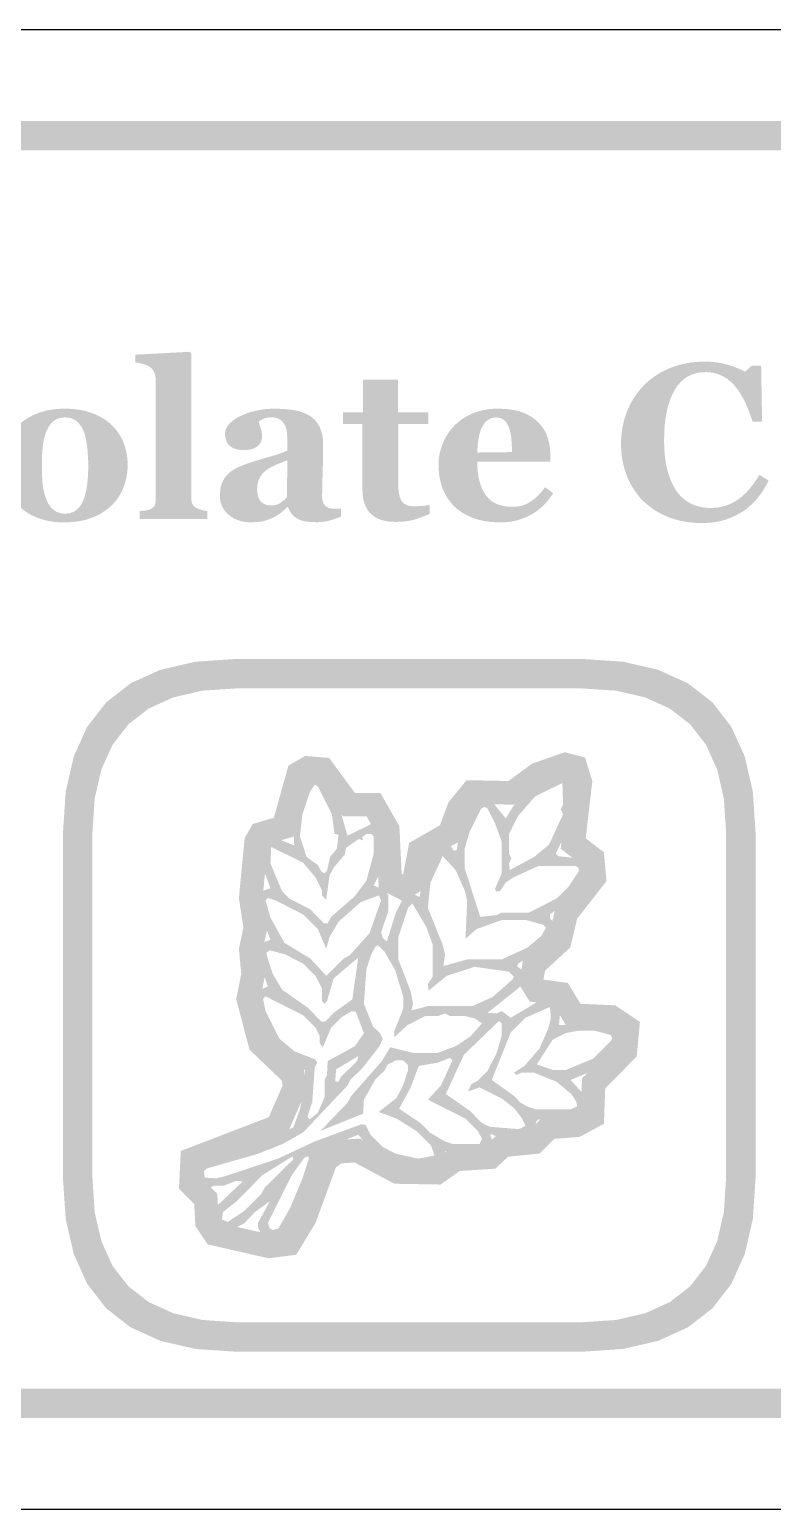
# Model space of a CAD drawing. Header units: millimetres. Extents: x 6 to 297, y 55 to 451.
# Drawn here: x 99.85 to 109.93, y 293.16 to 313.24 of the extents above; entities that cross this region are included whole.
import ezdxf

# ---------------------------------------------------------------- set-up
doc = ezdxf.new("R2010")
doc.units = ezdxf.units.MM
doc.layers.add('CUT', color=1, linetype='Continuous')
doc.layers.add('RASTER', color=7, linetype='Continuous')

msp = doc.modelspace()

# ---------------------------------------------------------------- hatches: boundary and pattern name
at = {"layer": 'RASTER'}
h = msp.add_hatch(color=7, dxfattribs=at)
h.paths.add_polyline_path([(74.2, 309.8), (74.234, 310.316), (74.338, 310.763), (74.509, 311.141), (74.75, 311.45), (75.059, 311.691), (75.438, 311.863), (75.884, 311.966), (76.4, 312), (133.6, 312), (134.116, 311.966), (134.563, 311.863), (134.941, 311.691), (135.25, 311.45), (135.491, 311.141), (135.663, 310.763), (135.766, 310.316), (135.8, 309.8), (135.8, 296.6), (135.766, 296.084), (135.663, 295.638), (135.491, 295.259), (135.25, 294.95), (134.941, 294.709), (134.563, 294.537), (134.116, 294.434), (133.6, 294.4), (76.4, 294.4), (75.884, 294.434), (75.438, 294.537), (75.059, 294.709), (74.75, 294.95), (74.509, 295.259), (74.338, 295.638), (74.234, 296.084), (74.2, 296.6)])
h.paths.add_polyline_path([(74.6, 309.8), (74.6, 296.6), (74.628, 296.178), (74.712, 295.813), (74.853, 295.503), (75.05, 295.25), (75.303, 295.053), (75.613, 294.912), (75.978, 294.828), (76.4, 294.8), (133.6, 294.8), (134.022, 294.828), (134.388, 294.912), (134.697, 295.053), (134.95, 295.25), (135.147, 295.503), (135.288, 295.813), (135.372, 296.178), (135.4, 296.6), (135.4, 309.8), (135.372, 310.222), (135.288, 310.588), (135.147, 310.897), (134.95, 311.15), (134.697, 311.347), (134.388, 311.488), (134.022, 311.572), (133.6, 311.6), (76.4, 311.6), (75.978, 311.572), (75.613, 311.488), (75.303, 311.347), (75.05, 311.15), (74.853, 310.897), (74.712, 310.588), (74.628, 310.222), (74.6, 309.8)], flags=0)
for points in [[(102.259, 306.6), (101.34, 306.6), (101.34, 306.707), (101.35, 306.708), (101.359, 306.708), (101.368, 306.709), (101.378, 306.71), (101.387, 306.711), (101.396, 306.712), (101.405, 306.713), (101.414, 306.714), (101.423, 306.715), (101.432, 306.717), (101.44, 306.718), (101.448, 306.72), (101.456, 306.722), (101.463, 306.724), (101.471, 306.726), (101.478, 306.729), (101.489, 306.734), (101.499, 306.739), (101.509, 306.744), (101.517, 306.75), (101.525, 306.757), (101.531, 306.764), (101.537, 306.771), (101.542, 306.779), (101.545, 306.788), (101.549, 306.797), (101.552, 306.807), (101.554, 306.818), (101.556, 306.829), (101.557, 306.841), (101.558, 306.853), (101.558, 306.867), (101.558, 308.49), (101.558, 308.503), (101.557, 308.517), (101.555, 308.53), (101.553, 308.543), (101.549, 308.556), (101.546, 308.569), (101.541, 308.581), (101.536, 308.593), (101.53, 308.604), (101.523, 308.615), (101.516, 308.625), (101.509, 308.635), (101.501, 308.644), (101.493, 308.652), (101.484, 308.659), (101.475, 308.665), (101.467, 308.67), (101.458, 308.675), (101.449, 308.68), (101.438, 308.684), (101.427, 308.689), (101.414, 308.693), (101.401, 308.698), (101.386, 308.702), (101.372, 308.706), (101.357, 308.71), (101.344, 308.713), (101.33, 308.716), (101.318, 308.718), (101.305, 308.72), (101.293, 308.722), (101.281, 308.723), (101.281, 308.829), (102.018, 308.868), (102.04, 308.844), (102.04, 306.886), (102.041, 306.872), (102.041, 306.86), (102.043, 306.848), (102.045, 306.837), (102.048, 306.826), (102.051, 306.816), (102.055, 306.806), (102.059, 306.798), (102.064, 306.79), (102.07, 306.782), (102.077, 306.775), (102.084, 306.768), (102.092, 306.761), (102.101, 306.755), (102.111, 306.75), (102.121, 306.745), (102.128, 306.742), (102.136, 306.739), (102.143, 306.736), (102.151, 306.733), (102.159, 306.73), (102.166, 306.727), (102.174, 306.724), (102.182, 306.722), (102.191, 306.719), (102.199, 306.717), (102.208, 306.715), (102.218, 306.713), (102.227, 306.711), (102.237, 306.709), (102.248, 306.708), (102.259, 306.707)], [(108.962, 306.544), (108.905, 306.545), (108.849, 306.549), (108.794, 306.555), (108.74, 306.563), (108.687, 306.573), (108.635, 306.586), (108.584, 306.601), (108.534, 306.618), (108.485, 306.638), (108.438, 306.659), (108.392, 306.683), (108.348, 306.709), (108.305, 306.737), (108.264, 306.767), (108.225, 306.799), (108.187, 306.833), (108.151, 306.868), (108.118, 306.906), (108.087, 306.945), (108.057, 306.987), (108.03, 307.03), (108.004, 307.076), (107.98, 307.124), (107.958, 307.173), (107.939, 307.225), (107.922, 307.277), (107.907, 307.331), (107.896, 307.386), (107.886, 307.443), (107.88, 307.5), (107.876, 307.559), (107.875, 307.62), (107.876, 307.679), (107.88, 307.738), (107.887, 307.796), (107.896, 307.852), (107.908, 307.908), (107.922, 307.962), (107.939, 308.015), (107.959, 308.067), (107.981, 308.118), (108.005, 308.167), (108.032, 308.214), (108.06, 308.259), (108.091, 308.303), (108.124, 308.345), (108.159, 308.385), (108.196, 308.424), (108.234, 308.46), (108.274, 308.494), (108.316, 308.525), (108.36, 308.555), (108.406, 308.583), (108.453, 308.608), (108.503, 308.632), (108.554, 308.653), (108.607, 308.672), (108.661, 308.689), (108.716, 308.703), (108.771, 308.714), (108.828, 308.723), (108.885, 308.729), (108.943, 308.733), (109.003, 308.734), (109.045, 308.734), (109.087, 308.732), (109.128, 308.728), (109.168, 308.724), (109.207, 308.718), (109.245, 308.711), (109.282, 308.702), (109.318, 308.693), (109.352, 308.682), (109.386, 308.671), (109.418, 308.66), (109.449, 308.648), (109.478, 308.636), (109.506, 308.624), (109.533, 308.611), (109.558, 308.598), (109.649, 308.679), (109.776, 308.679), (109.789, 307.92), (109.66, 307.92), (109.632, 308.004), (109.603, 308.082), (109.572, 308.154), (109.54, 308.221), (109.506, 308.282), (109.471, 308.337), (109.434, 308.386), (109.397, 308.43), (109.357, 308.468), (109.316, 308.501), (109.272, 308.529), (109.226, 308.552), (109.178, 308.569), (109.128, 308.582), (109.076, 308.59), (109.022, 308.592), (108.955, 308.588), (108.892, 308.577), (108.834, 308.558), (108.779, 308.532), (108.729, 308.497), (108.683, 308.456), (108.641, 308.407), (108.603, 308.35), (108.569, 308.286), (108.54, 308.216), (108.515, 308.14), (108.495, 308.058), (108.479, 307.97), (108.468, 307.876), (108.461, 307.776), (108.459, 307.669), (108.46, 307.609), (108.462, 307.55), (108.466, 307.494), (108.471, 307.44), (108.478, 307.388), (108.487, 307.339), (108.497, 307.292), (108.508, 307.247), (108.521, 307.204), (108.535, 307.163), (108.549, 307.125), (108.565, 307.089), (108.581, 307.055), (108.599, 307.022), (108.617, 306.993), (108.636, 306.965), (108.658, 306.938), (108.681, 306.913), (108.705, 306.89), (108.729, 306.868), (108.755, 306.849), (108.781, 306.831), (108.809, 306.815), (108.837, 306.801), (108.866, 306.789), (108.897, 306.779), (108.927, 306.77), (108.959, 306.762), (108.992, 306.757), (109.025, 306.753), (109.059, 306.75), (109.094, 306.749), (109.144, 306.751), (109.193, 306.756), (109.241, 306.765), (109.287, 306.777), (109.332, 306.793), (109.376, 306.812), (109.418, 306.835), (109.459, 306.861), (109.499, 306.89), (109.537, 306.924), (109.575, 306.96), (109.612, 307.001), (109.648, 307.045), (109.684, 307.092), (109.718, 307.143), (109.751, 307.198), (109.877, 307.121), (109.861, 307.09), (109.845, 307.059), (109.827, 307.029), (109.81, 306.999), (109.792, 306.971), (109.773, 306.943), (109.754, 306.917), (109.734, 306.891), (109.713, 306.866), (109.692, 306.842), (109.67, 306.818), (109.647, 306.796), (109.623, 306.775), (109.599, 306.754), (109.574, 306.734), (109.548, 306.716), (109.518, 306.696), (109.488, 306.678), (109.457, 306.66), (109.426, 306.644), (109.394, 306.629), (109.36, 306.615), (109.327, 306.602), (109.292, 306.59), (109.256, 306.579), (109.219, 306.57), (109.18, 306.562), (109.139, 306.556), (109.097, 306.551), (109.054, 306.547), (109.008, 306.545), (108.962, 306.544)], [(105.276, 306.667), (105.252, 306.657), (105.228, 306.647), (105.204, 306.638), (105.179, 306.628), (105.154, 306.619), (105.128, 306.61), (105.102, 306.602), (105.075, 306.593), (105.048, 306.586), (105.019, 306.579), (104.989, 306.573), (104.957, 306.569), (104.923, 306.565), (104.889, 306.563), (104.852, 306.561), (104.815, 306.56), (104.759, 306.562), (104.708, 306.567), (104.66, 306.576), (104.616, 306.588), (104.575, 306.604), (104.538, 306.623), (104.505, 306.646), (104.476, 306.672), (104.45, 306.701), (104.427, 306.733), (104.408, 306.769), (104.393, 306.807), (104.381, 306.848), (104.372, 306.892), (104.367, 306.94), (104.365, 306.99), (104.365, 307.889), (104.101, 307.889), (104.101, 308.047), (104.371, 308.047), (104.371, 308.491), (104.847, 308.491), (104.847, 308.047), (105.257, 308.047), (105.257, 307.889), (104.85, 307.889), (104.85, 307.086), (104.851, 307.045), (104.853, 307.007), (104.857, 306.972), (104.862, 306.94), (104.868, 306.911), (104.877, 306.885), (104.886, 306.863), (104.897, 306.843), (104.911, 306.826), (104.926, 306.812), (104.944, 306.799), (104.964, 306.789), (104.986, 306.781), (105.011, 306.776), (105.039, 306.773), (105.068, 306.771), (105.078, 306.771), (105.09, 306.772), (105.102, 306.772), (105.115, 306.773), (105.13, 306.774), (105.145, 306.775), (105.161, 306.776), (105.178, 306.777), (105.195, 306.779), (105.21, 306.78), (105.225, 306.782), (105.238, 306.783), (105.249, 306.785), (105.26, 306.787), (105.269, 306.789), (105.276, 306.79)]]:
    msp.add_hatch(color=7, dxfattribs=at).paths.add_polyline_path(points)
h = msp.add_hatch(color=7, dxfattribs=at)
h.paths.add_polyline_path([(100.955, 307.88), (100.981, 307.854), (101.006, 307.827), (101.029, 307.799), (101.05, 307.769), (101.07, 307.738), (101.089, 307.706), (101.105, 307.673), (101.12, 307.639), (101.134, 307.603), (101.145, 307.567), (101.155, 307.53), (101.163, 307.492), (101.169, 307.454), (101.174, 307.414), (101.177, 307.375), (101.177, 307.334), (101.177, 307.294), (101.174, 307.254), (101.17, 307.215), (101.163, 307.176), (101.155, 307.138), (101.146, 307.1), (101.134, 307.063), (101.121, 307.027), (101.106, 306.992), (101.09, 306.957), (101.071, 306.925), (101.052, 306.893), (101.03, 306.863), (101.007, 306.834), (100.983, 306.806), (100.956, 306.78), (100.927, 306.754), (100.896, 306.728), (100.863, 306.705), (100.829, 306.683), (100.794, 306.663), (100.758, 306.644), (100.72, 306.627), (100.68, 306.612), (100.639, 306.598), (100.597, 306.586), (100.553, 306.576), (100.508, 306.568), (100.462, 306.561), (100.414, 306.557), (100.364, 306.554), (100.313, 306.553), (100.269, 306.554), (100.226, 306.556), (100.183, 306.56), (100.142, 306.566), (100.101, 306.573), (100.061, 306.582), (100.022, 306.592), (99.984, 306.604), (99.947, 306.618), (99.911, 306.633), (99.877, 306.65), (99.843, 306.668), (99.81, 306.689), (99.779, 306.71), (99.748, 306.733), (99.719, 306.758), (99.691, 306.783), (99.666, 306.81), (99.642, 306.838), (99.619, 306.868), (99.598, 306.899), (99.578, 306.931), (99.56, 306.965), (99.543, 307.001), (99.528, 307.037), (99.515, 307.075), (99.503, 307.114), (99.494, 307.154), (99.487, 307.194), (99.482, 307.236), (99.479, 307.279), (99.478, 307.324), (99.479, 307.367), (99.482, 307.409), (99.486, 307.45), (99.492, 307.49), (99.5, 307.528), (99.51, 307.565), (99.521, 307.602), (99.535, 307.636), (99.55, 307.67), (99.566, 307.703), (99.585, 307.735), (99.605, 307.766), (99.627, 307.796), (99.651, 307.825), (99.677, 307.853), (99.704, 307.88), (99.732, 307.905), (99.761, 307.929), (99.792, 307.951), (99.825, 307.971), (99.859, 307.99), (99.895, 308.008), (99.932, 308.024), (99.971, 308.039), (100.012, 308.052), (100.053, 308.064), (100.096, 308.074), (100.139, 308.082), (100.184, 308.088), (100.231, 308.092), (100.278, 308.095), (100.326, 308.096), (100.377, 308.095), (100.426, 308.092), (100.473, 308.088), (100.519, 308.082), (100.564, 308.074), (100.606, 308.064), (100.648, 308.052), (100.688, 308.039), (100.726, 308.024), (100.763, 308.008), (100.798, 307.99), (100.832, 307.971), (100.865, 307.951), (100.896, 307.929), (100.926, 307.905), (100.955, 307.88)])
h.paths.add_polyline_path([(100.58, 306.865), (100.588, 306.886), (100.595, 306.908), (100.602, 306.932), (100.608, 306.956), (100.614, 306.981), (100.619, 307.008), (100.623, 307.036), (100.627, 307.064), (100.631, 307.094), (100.634, 307.125), (100.637, 307.158), (100.639, 307.191), (100.641, 307.226), (100.642, 307.262), (100.643, 307.299), (100.643, 307.337), (100.643, 307.363), (100.642, 307.39), (100.641, 307.418), (100.639, 307.447), (100.637, 307.476), (100.635, 307.507), (100.632, 307.539), (100.628, 307.571), (100.624, 307.603), (100.62, 307.634), (100.615, 307.662), (100.61, 307.689), (100.604, 307.714), (100.598, 307.738), (100.591, 307.759), (100.584, 307.779), (100.575, 307.802), (100.565, 307.823), (100.554, 307.843), (100.542, 307.862), (100.53, 307.879), (100.516, 307.895), (100.502, 307.91), (100.487, 307.924), (100.471, 307.937), (100.454, 307.947), (100.435, 307.956), (100.416, 307.964), (100.396, 307.97), (100.375, 307.974), (100.353, 307.976), (100.329, 307.977), (100.304, 307.976), (100.28, 307.973), (100.257, 307.969), (100.236, 307.963), (100.216, 307.955), (100.197, 307.945), (100.179, 307.933), (100.163, 307.92), (100.148, 307.905), (100.134, 307.889), (100.12, 307.872), (100.108, 307.854), (100.096, 307.835), (100.086, 307.815), (100.076, 307.794), (100.067, 307.772), (100.06, 307.751), (100.053, 307.728), (100.047, 307.705), (100.041, 307.681), (100.036, 307.656), (100.032, 307.631), (100.028, 307.604), (100.025, 307.576), (100.022, 307.548), (100.02, 307.52), (100.018, 307.491), (100.016, 307.462), (100.015, 307.433), (100.014, 307.403), (100.013, 307.373), (100.013, 307.343), (100.013, 307.304), (100.014, 307.266), (100.014, 307.231), (100.016, 307.197), (100.017, 307.165), (100.019, 307.134), (100.021, 307.105), (100.023, 307.078), (100.026, 307.052), (100.03, 307.026), (100.035, 307), (100.041, 306.973), (100.047, 306.947), (100.055, 306.921), (100.064, 306.894), (100.073, 306.868), (100.082, 306.846), (100.092, 306.825), (100.102, 306.805), (100.114, 306.787), (100.127, 306.769), (100.14, 306.753), (100.154, 306.738), (100.17, 306.725), (100.186, 306.712), (100.203, 306.701), (100.222, 306.692), (100.241, 306.685), (100.262, 306.679), (100.283, 306.675), (100.306, 306.673), (100.329, 306.672), (100.351, 306.673), (100.372, 306.675), (100.392, 306.679), (100.411, 306.684), (100.429, 306.691), (100.447, 306.699), (100.464, 306.709), (100.48, 306.721), (100.496, 306.734), (100.51, 306.748), (100.524, 306.764), (100.537, 306.781), (100.549, 306.8), (100.56, 306.82), (100.57, 306.842), (100.58, 306.865)], flags=0)
h = msp.add_hatch(color=7, dxfattribs=at)
h.paths.add_polyline_path([(104.073, 306.631), (104.057, 306.624), (104.04, 306.617), (104.022, 306.611), (104.003, 306.604), (103.984, 306.598), (103.964, 306.591), (103.943, 306.585), (103.921, 306.579), (103.899, 306.574), (103.877, 306.569), (103.854, 306.565), (103.831, 306.562), (103.807, 306.559), (103.784, 306.558), (103.759, 306.556), (103.735, 306.556), (103.692, 306.557), (103.651, 306.559), (103.613, 306.564), (103.579, 306.569), (103.547, 306.577), (103.518, 306.586), (103.493, 306.597), (103.47, 306.61), (103.45, 306.624), (103.431, 306.639), (103.414, 306.656), (103.399, 306.675), (103.385, 306.694), (103.373, 306.716), (103.363, 306.738), (103.354, 306.763), (103.345, 306.763), (103.333, 306.75), (103.321, 306.739), (103.309, 306.727), (103.297, 306.716), (103.285, 306.706), (103.273, 306.696), (103.261, 306.687), (103.25, 306.678), (103.238, 306.669), (103.226, 306.661), (103.214, 306.653), (103.202, 306.645), (103.189, 306.638), (103.177, 306.631), (103.164, 306.624), (103.151, 306.618), (103.134, 306.61), (103.117, 306.603), (103.1, 306.596), (103.083, 306.59), (103.067, 306.584), (103.05, 306.579), (103.034, 306.574), (103.018, 306.57), (103.001, 306.566), (102.983, 306.563), (102.963, 306.561), (102.942, 306.558), (102.919, 306.557), (102.894, 306.556), (102.868, 306.555), (102.84, 306.555), (102.798, 306.556), (102.758, 306.561), (102.72, 306.569), (102.683, 306.58), (102.647, 306.594), (102.613, 306.611), (102.581, 306.631), (102.55, 306.655), (102.522, 306.681), (102.497, 306.709), (102.477, 306.739), (102.46, 306.772), (102.447, 306.806), (102.437, 306.842), (102.432, 306.88), (102.43, 306.921), (102.43, 306.944), (102.432, 306.967), (102.434, 306.988), (102.437, 307.009), (102.44, 307.029), (102.445, 307.048), (102.45, 307.066), (102.456, 307.083), (102.463, 307.099), (102.471, 307.115), (102.479, 307.13), (102.488, 307.145), (102.498, 307.16), (102.508, 307.174), (102.519, 307.188), (102.531, 307.201), (102.542, 307.212), (102.554, 307.223), (102.566, 307.233), (102.578, 307.243), (102.591, 307.253), (102.605, 307.262), (102.619, 307.27), (102.633, 307.278), (102.647, 307.286), (102.662, 307.293), (102.678, 307.301), (102.693, 307.308), (102.709, 307.315), (102.726, 307.322), (102.742, 307.329), (102.76, 307.335), (102.793, 307.347), (102.829, 307.36), (102.866, 307.372), (102.905, 307.385), (102.945, 307.397), (102.987, 307.41), (103.031, 307.423), (103.076, 307.436), (103.121, 307.449), (103.162, 307.461), (103.2, 307.473), (103.236, 307.485), (103.268, 307.496), (103.297, 307.508), (103.323, 307.518), (103.345, 307.529), (103.345, 307.669), (103.345, 307.679), (103.345, 307.689), (103.345, 307.7), (103.344, 307.712), (103.343, 307.724), (103.342, 307.737), (103.341, 307.751), (103.34, 307.766), (103.338, 307.781), (103.336, 307.795), (103.333, 307.808), (103.33, 307.821), (103.327, 307.834), (103.323, 307.845), (103.319, 307.857), (103.315, 307.867), (103.309, 307.879), (103.303, 307.89), (103.296, 307.9), (103.288, 307.91), (103.28, 307.92), (103.271, 307.929), (103.261, 307.938), (103.25, 307.946), (103.239, 307.954), (103.227, 307.96), (103.213, 307.966), (103.199, 307.97), (103.184, 307.974), (103.169, 307.976), (103.152, 307.978), (103.135, 307.978), (103.119, 307.978), (103.104, 307.977), (103.089, 307.976), (103.075, 307.974), (103.062, 307.971), (103.05, 307.968), (103.038, 307.964), (103.027, 307.96), (103.016, 307.956), (103.006, 307.951), (102.997, 307.946), (102.988, 307.942), (102.979, 307.937), (102.972, 307.932), (102.964, 307.928), (102.957, 307.923), (102.959, 307.915), (102.96, 307.906), (102.963, 307.896), (102.966, 307.886), (102.969, 307.874), (102.973, 307.862), (102.977, 307.848), (102.982, 307.833), (102.987, 307.818), (102.991, 307.804), (102.995, 307.789), (102.998, 307.774), (103, 307.76), (103.001, 307.746), (103.002, 307.732), (103.003, 307.718), (103.002, 307.711), (103.002, 307.704), (103.001, 307.697), (102.999, 307.69), (102.998, 307.682), (102.995, 307.673), (102.993, 307.665), (102.99, 307.655), (102.986, 307.646), (102.982, 307.638), (102.978, 307.63), (102.973, 307.622), (102.968, 307.615), (102.963, 307.608), (102.957, 307.602), (102.951, 307.596), (102.943, 307.589), (102.934, 307.582), (102.925, 307.576), (102.916, 307.57), (102.906, 307.565), (102.896, 307.56), (102.886, 307.555), (102.876, 307.551), (102.865, 307.547), (102.852, 307.544), (102.838, 307.541), (102.823, 307.539), (102.806, 307.537), (102.788, 307.536), (102.769, 307.535), (102.748, 307.535), (102.718, 307.535), (102.69, 307.538), (102.664, 307.543), (102.64, 307.549), (102.617, 307.558), (102.597, 307.568), (102.578, 307.58), (102.562, 307.594), (102.547, 307.609), (102.534, 307.626), (102.523, 307.643), (102.515, 307.662), (102.508, 307.682), (102.503, 307.703), (102.5, 307.725), (102.499, 307.748), (102.5, 307.769), (102.503, 307.788), (102.508, 307.808), (102.515, 307.826), (102.524, 307.844), (102.535, 307.862), (102.549, 307.879), (102.564, 307.896), (102.581, 307.912), (102.598, 307.927), (102.617, 307.941), (102.636, 307.955), (102.657, 307.968), (102.678, 307.981), (102.7, 307.992), (102.723, 308.003), (102.746, 308.014), (102.771, 308.024), (102.796, 308.033), (102.822, 308.042), (102.849, 308.051), (102.877, 308.058), (102.906, 308.065), (102.935, 308.071), (102.965, 308.077), (102.994, 308.082), (103.023, 308.086), (103.051, 308.09), (103.079, 308.092), (103.106, 308.094), (103.132, 308.095), (103.158, 308.096), (103.193, 308.095), (103.228, 308.095), (103.261, 308.093), (103.294, 308.091), (103.326, 308.089), (103.358, 308.086), (103.389, 308.083), (103.419, 308.079), (103.448, 308.074), (103.477, 308.068), (103.504, 308.061), (103.531, 308.053), (103.558, 308.044), (103.583, 308.033), (103.608, 308.022), (103.633, 308.009), (103.655, 307.996), (103.676, 307.981), (103.695, 307.964), (103.714, 307.946), (103.732, 307.927), (103.748, 307.906), (103.763, 307.884), (103.777, 307.86), (103.789, 307.835), (103.8, 307.808), (103.809, 307.779), (103.817, 307.748), (103.823, 307.716), (103.827, 307.681), (103.829, 307.645), (103.83, 307.606), (103.83, 307.564), (103.83, 307.52), (103.829, 307.474), (103.829, 307.425), (103.828, 307.375), (103.827, 307.323), (103.825, 307.27), (103.824, 307.214), (103.822, 307.159), (103.821, 307.11), (103.82, 307.065), (103.819, 307.026), (103.818, 306.991), (103.818, 306.961), (103.817, 306.935), (103.817, 306.915), (103.817, 306.899), (103.818, 306.884), (103.82, 306.869), (103.822, 306.856), (103.825, 306.843), (103.828, 306.832), (103.832, 306.821), (103.837, 306.811), (103.842, 306.802), (103.848, 306.793), (103.855, 306.785), (103.862, 306.778), (103.87, 306.771), (103.879, 306.765), (103.888, 306.759), (103.898, 306.754), (103.904, 306.751), (103.912, 306.749), (103.92, 306.746), (103.93, 306.744), (103.94, 306.743), (103.951, 306.742), (103.963, 306.741), (103.976, 306.74), (103.989, 306.739), (104.002, 306.739), (104.015, 306.739), (104.027, 306.738), (104.039, 306.738), (104.051, 306.738), (104.062, 306.738), (104.073, 306.738)])
h.paths.add_polyline_path([(103.345, 307.394), (103.325, 307.387), (103.305, 307.38), (103.284, 307.372), (103.264, 307.364), (103.243, 307.356), (103.223, 307.348), (103.203, 307.339), (103.183, 307.33), (103.163, 307.321), (103.144, 307.312), (103.127, 307.303), (103.11, 307.293), (103.094, 307.284), (103.078, 307.274), (103.064, 307.265), (103.051, 307.255), (103.038, 307.244), (103.025, 307.233), (103.014, 307.221), (103.003, 307.208), (102.992, 307.195), (102.983, 307.18), (102.974, 307.166), (102.966, 307.15), (102.959, 307.134), (102.953, 307.117), (102.947, 307.099), (102.943, 307.081), (102.94, 307.062), (102.937, 307.042), (102.936, 307.021), (102.935, 307), (102.936, 306.972), (102.939, 306.947), (102.943, 306.923), (102.948, 306.901), (102.956, 306.882), (102.965, 306.864), (102.975, 306.848), (102.987, 306.834), (103.001, 306.822), (103.015, 306.812), (103.03, 306.803), (103.045, 306.796), (103.062, 306.79), (103.079, 306.786), (103.097, 306.784), (103.115, 306.783), (103.135, 306.784), (103.154, 306.785), (103.172, 306.788), (103.189, 306.791), (103.205, 306.796), (103.22, 306.802), (103.235, 306.808), (103.248, 306.816), (103.261, 306.825), (103.273, 306.834), (103.285, 306.843), (103.297, 306.853), (103.308, 306.863), (103.319, 306.874), (103.33, 306.886), (103.34, 306.897)], flags=0)
h = msp.add_hatch(color=7, dxfattribs=at)
h.paths.add_polyline_path([(106.953, 306.95), (106.94, 306.929), (106.926, 306.909), (106.912, 306.889), (106.897, 306.869), (106.881, 306.849), (106.865, 306.83), (106.847, 306.811), (106.83, 306.793), (106.811, 306.774), (106.792, 306.757), (106.772, 306.74), (106.752, 306.724), (106.731, 306.708), (106.71, 306.694), (106.688, 306.679), (106.665, 306.666), (106.64, 306.652), (106.616, 306.64), (106.591, 306.628), (106.566, 306.617), (106.541, 306.607), (106.516, 306.598), (106.491, 306.589), (106.466, 306.582), (106.441, 306.575), (106.414, 306.569), (106.387, 306.564), (106.358, 306.56), (106.329, 306.557), (106.299, 306.555), (106.268, 306.554), (106.236, 306.553), (106.182, 306.554), (106.131, 306.557), (106.081, 306.562), (106.034, 306.569), (105.988, 306.577), (105.944, 306.588), (105.902, 306.6), (105.861, 306.615), (105.823, 306.631), (105.786, 306.648), (105.751, 306.667), (105.718, 306.687), (105.686, 306.708), (105.656, 306.731), (105.628, 306.755), (105.601, 306.78), (105.576, 306.807), (105.553, 306.835), (105.532, 306.863), (105.512, 306.894), (105.493, 306.925), (105.477, 306.957), (105.462, 306.991), (105.448, 307.026), (105.436, 307.061), (105.426, 307.098), (105.417, 307.135), (105.41, 307.173), (105.405, 307.212), (105.401, 307.251), (105.398, 307.291), (105.398, 307.332), (105.399, 307.37), (105.401, 307.406), (105.405, 307.443), (105.411, 307.479), (105.419, 307.514), (105.429, 307.55), (105.44, 307.584), (105.453, 307.619), (105.467, 307.653), (105.483, 307.685), (105.5, 307.717), (105.519, 307.748), (105.539, 307.778), (105.561, 307.807), (105.584, 307.835), (105.609, 307.863), (105.634, 307.888), (105.662, 307.912), (105.691, 307.935), (105.721, 307.957), (105.753, 307.977), (105.787, 307.996), (105.823, 308.014), (105.86, 308.031), (105.898, 308.046), (105.938, 308.059), (105.979, 308.07), (106.02, 308.079), (106.063, 308.087), (106.107, 308.092), (106.153, 308.095), (106.199, 308.096), (106.249, 308.095), (106.297, 308.092), (106.342, 308.089), (106.386, 308.083), (106.427, 308.076), (106.465, 308.068), (106.502, 308.057), (106.536, 308.046), (106.568, 308.033), (106.599, 308.019), (106.628, 308.003), (106.656, 307.986), (106.683, 307.969), (106.708, 307.95), (106.732, 307.929), (106.754, 307.908), (106.774, 307.887), (106.793, 307.864), (106.81, 307.841), (106.826, 307.817), (106.841, 307.792), (106.854, 307.766), (106.866, 307.739), (106.876, 307.711), (106.885, 307.683), (106.892, 307.654), (106.899, 307.624), (106.904, 307.595), (106.908, 307.565), (106.911, 307.535), (106.913, 307.504), (106.914, 307.473), (106.914, 307.378), (105.924, 307.378), (105.925, 307.305), (105.931, 307.237), (105.94, 307.173), (105.953, 307.113), (105.969, 307.059), (105.989, 307.008), (106.012, 306.962), (106.039, 306.921), (106.07, 306.884), (106.106, 306.852), (106.145, 306.825), (106.189, 306.803), (106.237, 306.786), (106.29, 306.774), (106.346, 306.767), (106.407, 306.764), (106.441, 306.765), (106.474, 306.769), (106.506, 306.775), (106.538, 306.783), (106.568, 306.794), (106.598, 306.806), (106.627, 306.822), (106.655, 306.84), (106.682, 306.859), (106.707, 306.88), (106.732, 306.902), (106.756, 306.925), (106.779, 306.95), (106.801, 306.975), (106.822, 307.002), (106.842, 307.031)])
h.paths.add_polyline_path([(106.394, 307.507), (106.394, 307.529), (106.393, 307.551), (106.393, 307.573), (106.392, 307.596), (106.39, 307.618), (106.389, 307.641), (106.387, 307.664), (106.385, 307.687), (106.383, 307.709), (106.38, 307.731), (106.377, 307.751), (106.373, 307.771), (106.369, 307.789), (106.364, 307.806), (106.36, 307.823), (106.354, 307.838), (106.348, 307.854), (106.341, 307.87), (106.333, 307.885), (106.325, 307.898), (106.316, 307.911), (106.307, 307.922), (106.297, 307.932), (106.286, 307.942), (106.275, 307.95), (106.263, 307.957), (106.251, 307.963), (106.237, 307.968), (106.223, 307.972), (106.209, 307.975), (106.193, 307.976), (106.177, 307.977), (106.15, 307.975), (106.123, 307.97), (106.099, 307.961), (106.076, 307.948), (106.054, 307.932), (106.033, 307.913), (106.014, 307.889), (105.997, 307.863), (105.981, 307.832), (105.967, 307.797), (105.955, 307.758), (105.945, 307.715), (105.937, 307.668), (105.93, 307.616), (105.926, 307.561), (105.924, 307.501)], flags=0)
h = msp.add_hatch(color=7, dxfattribs=at)
h.paths.add_polyline_path([(100.3, 302.35), (100.337, 302.901), (100.447, 303.378), (100.63, 303.782), (100.888, 304.112), (101.218, 304.37), (101.622, 304.553), (102.099, 304.663), (102.65, 304.7), (107.35, 304.7), (107.901, 304.663), (108.378, 304.553), (108.782, 304.37), (109.113, 304.113), (109.37, 303.782), (109.553, 303.378), (109.663, 302.901), (109.7, 302.35), (109.7, 297.65), (109.663, 297.099), (109.553, 296.622), (109.37, 296.218), (109.113, 295.887), (108.782, 295.63), (108.378, 295.447), (107.901, 295.337), (107.35, 295.3), (102.65, 295.3), (102.099, 295.337), (101.622, 295.447), (101.218, 295.63), (100.887, 295.888), (100.63, 296.218), (100.447, 296.622), (100.337, 297.099), (100.3, 297.65)])
h.paths.add_polyline_path([(100.7, 302.35), (100.7, 297.65), (100.73, 297.193), (100.822, 296.797), (100.974, 296.462), (101.187, 296.188), (101.462, 295.974), (101.797, 295.822), (102.193, 295.73), (102.65, 295.7), (107.35, 295.7), (107.807, 295.73), (108.203, 295.822), (108.538, 295.974), (108.813, 296.188), (109.026, 296.462), (109.178, 296.797), (109.27, 297.193), (109.3, 297.65), (109.3, 302.35), (109.27, 302.807), (109.178, 303.203), (109.026, 303.538), (108.813, 303.813), (108.538, 304.026), (108.203, 304.178), (107.807, 304.27), (107.35, 304.3), (102.65, 304.3), (102.193, 304.27), (101.797, 304.178), (101.462, 304.026), (101.188, 303.813), (100.974, 303.538), (100.822, 303.203), (100.73, 302.807), (100.7, 302.35)], flags=0)
h = msp.add_hatch(color=7, dxfattribs=at)
h.paths.add_polyline_path([(107.108, 303.434), (107.385, 303.363), (107.485, 303.042), (107.395, 302.267), (107.642, 302.076), (107.677, 301.686), (107.279, 301.176), (107.186, 300.786), (106.843, 300.469), (106.823, 300.355), (106.827, 300.348), (107.152, 300.304), (107.324, 300.021), (107.794, 300), (108.131, 299.775), (108.087, 299.306), (107.66, 298.873), (107.642, 298.392), (107.315, 298.216), (106.97, 298.188), (106.771, 297.989), (106.343, 297.946), (106.167, 297.783), (105.685, 297.752), (105.425, 297.568), (104.797, 297.579), (104.259, 297.867), (104.081, 297.856), (104.004, 297.799), (103.728, 297.048), (103.466, 296.615), (103.087, 296.568), (102.263, 296.756), (102.097, 297.005), (102.081, 297.305), (101.874, 297.512), (101.899, 298.024), (103.093, 298.482), (103.281, 298.912), (103.27, 298.979), (102.832, 299.397), (102.651, 300.084), (102.72, 300.431), (102.687, 300.766), (102.749, 301.058), (102.687, 301.453), (102.766, 302.268), (102.875, 302.461), (103.162, 302.545), (103.36, 303.253), (103.586, 303.384), (103.912, 303.357), (104.261, 302.883), (104.608, 302.883), (104.866, 302.428), (104.897, 301.782), (104.91, 301.775), (104.918, 301.78), (104.999, 302.205), (105.416, 302.443), (105.532, 302.754), (105.778, 303.055), (106.346, 303.044), (106.669, 303.28)])
h.paths.add_polyline_path([(107.122, 303.1), (106.82, 302.994), (106.448, 302.722), (105.928, 302.732), (105.814, 302.592), (105.676, 302.222), (105.285, 302), (105.206, 301.583), (104.927, 301.408), (104.586, 301.581), (104.55, 302.337), (104.421, 302.563), (104.1, 302.563), (103.741, 303.05), (103.66, 303.057), (103.633, 303.041), (103.423, 302.287), (103.089, 302.19), (103.078, 302.17), (103.01, 301.463), (103.075, 301.049), (103.01, 300.748), (103.044, 300.415), (102.979, 300.094), (103.119, 299.566), (103.569, 299.136), (103.612, 298.869), (103.332, 298.231), (102.209, 297.8), (102.201, 297.638), (102.394, 297.445), (102.412, 297.11), (102.459, 297.039), (103.104, 296.893), (103.273, 296.913), (103.438, 297.187), (103.736, 297.999), (103.967, 298.169), (104.329, 298.192), (104.88, 297.898), (105.326, 297.89), (105.574, 298.066), (106.033, 298.095), (106.204, 298.253), (106.625, 298.296), (106.827, 298.498), (107.222, 298.53), (107.329, 298.587), (107.345, 299.009), (107.779, 299.45), (107.795, 299.615), (107.691, 299.684), (107.14, 299.709), (106.958, 300.007), (106.635, 300.051), (106.486, 300.29), (106.546, 300.631), (106.897, 300.955), (106.984, 301.319), (107.347, 301.783), (107.336, 301.908), (107.056, 302.124), (107.159, 303.012), (107.132, 303.098), (107.122, 303.1)], flags=0)
h = msp.add_hatch(color=7, dxfattribs=at)
h.paths.add_polyline_path([(103.66, 303.15), (103.793, 303.104), (103.927, 302.937), (104.05, 302.693), (104.161, 302.302), (104.484, 302.459), (104.561, 302.436), (104.618, 302.359), (104.618, 302.192), (104.651, 302.092), (104.585, 301.758), (104.518, 301.625), (104.661, 301.568), (104.718, 301.491), (104.718, 301.291), (104.618, 300.99), (104.641, 300.914), (104.695, 300.867), (104.818, 301.257), (104.908, 301.434), (105.019, 301.525), (105.142, 301.468), (105.185, 301.758), (105.252, 301.959), (105.376, 302.169), (105.486, 302.192), (105.576, 302.149), (105.596, 302.102), (105.643, 302.102), (105.686, 302.393), (105.91, 302.803), (106.02, 302.86), (106.063, 302.837), (106.311, 302.536), (106.411, 302.703), (106.678, 302.97), (106.888, 303.094), (107.122, 303.16), (107.165, 303.137), (107.222, 303.06), (107.222, 302.693), (107.122, 302.326), (106.988, 302.059), (107.022, 302.025), (107.289, 301.992), (107.399, 301.935), (107.422, 301.792), (107.332, 301.615), (107.245, 301.535), (107.199, 301.448), (106.911, 301.234), (106.911, 301.181), (106.988, 301.091), (106.931, 300.914), (106.765, 300.747), (106.477, 300.566), (106.464, 300.533), (106.554, 300.456), (106.554, 300.356), (106.497, 300.246), (106.063, 299.899), (106.187, 299.889), (106.254, 299.922), (106.377, 299.832), (106.755, 300.056), (106.955, 300.089), (107.055, 299.989), (107.032, 299.732), (107.689, 299.755), (107.866, 299.665), (107.89, 299.521), (107.833, 299.411), (107.566, 299.144), (107.189, 298.987), (107.365, 298.797), (107.422, 298.687), (107.399, 298.543), (107.322, 298.487), (107.189, 298.453), (106.755, 298.453), (106.721, 298.42), (106.698, 298.276), (106.621, 298.219), (106.187, 298.219), (106.12, 298.253), (106.097, 298.243), (106.12, 298.186), (106.097, 298.043), (105.953, 297.986), (105.486, 298.019), (105.443, 297.862), (105.352, 297.819), (104.918, 297.819), (104.785, 297.852), (104.541, 297.976), (104.307, 298.243), (103.793, 298.043), (103.616, 297.485), (103.393, 296.974), (103.326, 296.874), (103.216, 296.817), (103.116, 296.817), (103.005, 296.874), (102.949, 296.984), (102.949, 297.051), (103.106, 297.341), (102.905, 297.195), (102.758, 297.041), (102.581, 296.951), (102.481, 296.951), (102.391, 296.994), (102.348, 297.084), (102.371, 297.261), (102.738, 297.609), (102.648, 297.619), (102.481, 297.552), (102.348, 297.552), (102.281, 297.518), (102.137, 297.609), (102.114, 297.819), (102.137, 297.862), (102.248, 297.919), (102.949, 298.119), (103.426, 298.343), (103.516, 298.587), (103.583, 298.921), (103.583, 299.121), (103.339, 299.244), (103.139, 299.445), (102.982, 299.722), (102.915, 299.955), (102.939, 300.199), (103.082, 300.256), (102.949, 300.623), (102.949, 300.79), (102.972, 300.834), (103.116, 300.89), (102.949, 301.324), (102.949, 301.491), (102.972, 301.535), (103.116, 301.591), (103.015, 301.858), (102.992, 302.102), (103.015, 302.192), (103.082, 302.259), (103.216, 302.259), (103.439, 302.169), (103.416, 302.593), (103.483, 302.86), (103.606, 303.104)])
h.paths.add_polyline_path([(107.078, 303.017), (106.711, 302.837), (106.477, 302.57), (106.354, 302.326), (106.354, 302.059), (106.387, 301.992), (106.354, 301.925), (106.364, 301.835), (106.698, 302.015), (106.898, 302.182), (107.088, 302.593), (107.055, 302.66), (107.088, 302.726)], flags=0)
h.paths.add_polyline_path([(103.717, 302.994), (103.65, 302.893), (103.55, 302.593), (103.516, 302.292), (103.606, 302.015), (103.76, 301.902), (103.807, 301.815), (103.85, 301.792), (103.883, 301.825), (103.927, 302.015), (104.017, 302.125), (104.04, 302.316), (103.984, 302.326), (103.95, 302.593), (103.76, 302.97)], flags=0)
h.paths.add_polyline_path([(106.02, 302.693), (105.977, 302.67), (105.82, 302.359), (105.753, 302.125), (105.753, 301.858), (105.963, 301.201), (106.187, 301.224), (106.254, 301.257), (106.621, 301.257), (106.998, 301.448), (107.165, 301.615), (107.299, 301.815), (107.299, 301.868), (107.255, 301.892), (106.755, 301.892), (106.411, 301.735), (106.311, 301.668), (106.23, 301.548), (106.177, 301.548), (106.164, 301.581), (106.254, 301.792), (106.254, 302.226), (106.164, 302.469), (106.063, 302.67)], flags=0)
h.paths.add_polyline_path([(104.418, 302.326), (104.361, 302.282), (104.374, 302.236), (104.317, 302.259), (104.141, 302.136), (104.127, 302.049), (103.974, 301.868), (103.917, 301.758), (103.873, 301.434), (103.817, 301.491), (103.817, 301.558), (103.727, 301.735), (103.56, 301.935), (103.126, 302.149), (103.116, 301.925), (103.273, 301.548), (103.373, 301.448), (103.66, 301.301), (103.84, 301.114), (103.893, 301.114), (103.94, 301.201), (104.261, 301.481), (104.418, 301.691), (104.518, 302.059), (104.518, 302.292), (104.484, 302.326)], flags=0)
h.paths.add_polyline_path([(105.453, 302.025), (105.286, 301.658), (105.252, 301.324), (105.453, 300.823), (105.486, 300.69), (105.463, 300.533), (105.786, 300.623), (106.254, 300.623), (106.598, 300.78), (106.798, 300.947), (106.855, 301.057), (106.821, 301.091), (106.588, 301.157), (106.254, 301.157), (105.91, 301.034), (105.763, 300.9), (105.786, 301.424), (105.753, 301.558), (105.629, 301.835)], flags=0)
h.paths.add_polyline_path([(104.585, 301.491), (104.341, 301.401), (104.04, 301.134), (103.917, 300.924), (103.873, 300.767), (103.76, 301.034), (103.56, 301.234), (103.182, 301.424), (103.082, 301.458), (103.049, 301.424), (103.116, 301.191), (103.306, 300.847), (103.66, 300.633), (103.873, 300.4), (104.107, 300.633), (104.194, 300.68), (104.461, 300.98), (104.618, 301.424)], flags=0)
h.paths.add_polyline_path([(105.042, 301.381), (104.985, 301.324), (104.852, 300.924), (104.852, 300.623), (105.019, 300.189), (105.052, 300.022), (105.029, 299.932), (105.252, 299.989), (105.853, 299.989), (106.13, 300.112), (106.397, 300.346), (106.421, 300.389), (106.354, 300.456), (105.887, 300.523), (105.509, 300.4), (105.262, 300.199), (105.252, 300.289), (105.319, 300.389), (105.319, 300.823), (105.229, 301.067)], flags=0)
h.paths.add_polyline_path([(104.575, 300.813), (104.541, 300.8), (104.484, 300.69), (104.418, 300.49), (104.384, 300.022), (104.508, 299.712), (104.595, 299.632), (104.641, 299.545), (104.595, 299.445), (104.361, 299.144), (104.207, 298.997), (104.161, 298.911), (103.56, 298.276), (103.283, 298.119), (102.949, 297.986), (102.248, 297.785), (102.214, 297.752), (102.224, 297.662), (102.381, 297.652), (102.515, 297.685), (103.216, 297.919), (103.717, 298.153), (104.351, 298.386), (104.408, 298.376), (104.474, 298.243), (104.641, 298.076), (104.818, 297.986), (105.119, 297.919), (105.342, 297.962), (105.296, 298.096), (105.095, 298.296), (104.828, 298.463), (104.585, 298.553), (104.828, 298.744), (104.918, 298.921), (104.985, 299.121), (104.985, 299.188), (104.918, 299.254), (104.818, 299.254), (104.708, 299.198), (104.661, 299.111), (104.541, 298.997), (104.384, 298.72), (104.374, 298.53), (103.793, 298.296), (104.161, 298.677), (104.207, 298.764), (104.628, 299.244), (104.741, 299.431), (105.052, 299.355), (105.386, 299.355), (105.629, 299.445), (105.83, 299.578), (105.987, 299.755), (105.887, 299.822), (105.753, 299.855), (105.553, 299.855), (105.486, 299.889), (105.386, 299.855), (105.219, 299.855), (104.975, 299.732), (104.795, 299.565), (104.795, 299.645), (104.918, 299.955), (104.918, 300.122), (104.808, 300.48), (104.661, 300.733)], flags=0)
h.paths.add_polyline_path([(103.106, 300.747), (103.059, 300.713), (103.082, 300.623), (103.149, 300.423), (103.273, 300.213), (103.626, 299.966), (103.807, 299.779), (103.86, 299.779), (103.974, 299.899), (104.227, 300.079), (104.307, 300.647), (103.974, 300.366), (103.883, 300.056), (103.85, 300.022), (103.817, 300.056), (103.817, 300.223), (103.727, 300.4), (103.56, 300.566), (103.316, 300.69)], flags=0)
h.paths.add_polyline_path([(103.049, 300.122), (103.015, 300.089), (103.049, 299.922), (103.239, 299.545), (103.439, 299.378), (103.727, 299.264), (103.75, 299.221), (103.717, 299.154), (103.683, 298.687), (103.616, 298.487), (103.65, 298.453), (103.76, 298.543), (103.85, 298.754), (103.85, 298.987), (103.883, 299.054), (103.893, 299.244), (104.261, 299.445), (104.384, 299.622), (104.274, 299.912), (104.217, 299.922), (104.074, 299.832), (103.94, 299.698), (103.827, 299.431), (103.783, 299.488), (103.783, 299.588), (103.727, 299.698), (103.56, 299.865)], flags=0)
h.paths.add_polyline_path([(106.911, 299.979), (106.578, 299.832), (106.377, 299.632), (106.12, 298.987), (106.431, 298.764), (106.511, 298.677), (106.621, 298.62), (106.721, 298.587), (107.189, 298.587), (107.279, 298.63), (107.265, 298.697), (107.199, 298.797), (106.998, 298.964), (106.688, 299.087), (106.521, 299.087), (106.454, 299.054), (106.421, 299.087), (106.564, 299.178), (106.765, 299.411), (106.888, 299.688), (106.921, 299.822)], flags=0)
h.paths.add_polyline_path([(106.22, 299.789), (105.743, 299.331), (105.496, 298.797), (105.83, 298.563), (105.977, 298.41), (106.087, 298.353), (106.487, 298.32), (106.578, 298.363), (106.531, 298.463), (106.431, 298.597), (106.264, 298.73), (105.953, 298.887), (105.796, 298.83), (105.843, 298.931), (105.93, 298.977), (106.063, 299.111), (106.187, 299.355), (106.254, 299.588), (106.254, 299.755)], flags=0)
h.paths.add_polyline_path([(107.289, 299.655), (107.122, 299.622), (106.945, 299.532), (106.731, 299.198), (106.955, 299.121), (107.122, 299.121), (107.499, 299.278), (107.733, 299.511), (107.756, 299.555), (107.733, 299.598), (107.522, 299.655)], flags=0)
h.paths.add_polyline_path([(104.307, 299.311), (104.007, 299.131), (103.994, 298.964), (104.04, 298.964), (104.074, 299.031), (104.294, 299.244)], flags=0)
h.paths.add_polyline_path([(105.553, 299.288), (105.386, 299.221), (105.129, 299.178), (105.019, 298.887), (104.862, 298.597), (105.162, 298.396), (105.276, 298.276), (105.486, 298.153), (105.586, 298.119), (105.953, 298.119), (105.987, 298.186), (105.93, 298.296), (105.763, 298.463), (105.252, 298.72), (105.429, 298.911), (105.586, 299.254)], flags=0)
h.paths.add_polyline_path([(103.416, 297.952), (103.005, 297.695), (102.658, 297.341), (102.471, 297.195), (102.458, 297.094), (102.538, 297.061), (102.758, 297.208), (102.992, 297.442), (103.039, 297.528), (103.426, 297.909)], flags=0)
h.paths.add_polyline_path([(103.616, 297.952), (103.573, 297.929), (103.406, 297.695), (103.082, 297.051), (103.106, 296.974), (103.149, 296.951), (103.226, 296.974), (103.383, 297.251), (103.55, 297.652), (103.64, 297.929)], flags=0)

# ---------------------------------------------------------------- linework, layer by layer
at = {"layer": 'CUT'}
for points in [[(75.999, 313.24), (134.001, 313.24)], [(134.001, 293.16), (75.999, 293.16)]]:
    msp.add_lwpolyline(points, dxfattribs=at)

doc.saveas('drawing.dxf')
